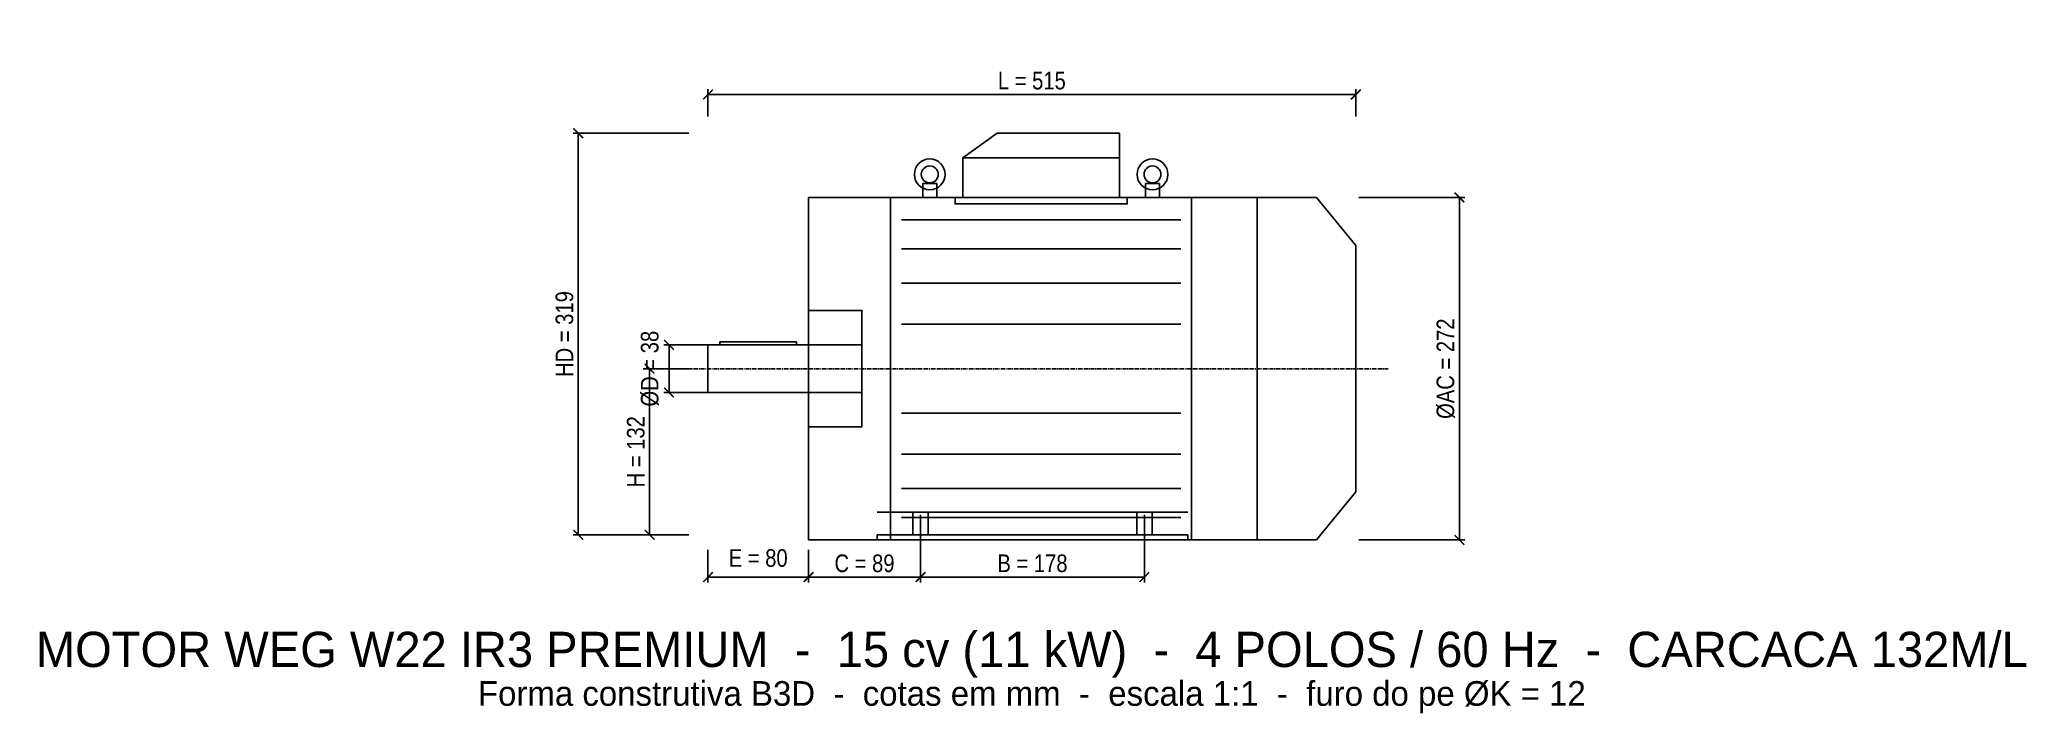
# Model space of a CAD drawing. Header units: metres. Extents: x -531 to 1048, y -274 to 261.
import ezdxf
from ezdxf.enums import TextEntityAlignment as Align

# ---------------------------------------------------------------- set-up
doc = ezdxf.new("R2010")
doc.units = ezdxf.units.M
doc.linetypes.add('CENTER', pattern=[5.08, 3.175, -0.635, 0.635, -0.635])
doc.linetypes.add('DASHED', pattern=[1.524, 1.27, -0.254])
for name, color, linetype in [('COTAS', 2, 'CONTINUOUS'), ('DETALHE', 8, 'DASHED'), ('EIXO', 3, 'CONTINUOUS'), ('EIXO_CENTRO', 6, 'CENTER'), ('MOTOR', 5, 'CONTINUOUS'), ('TEXTO', 7, 'CONTINUOUS')]:
    doc.layers.add(name, color=color, linetype=linetype)
doc.styles.add('OpenSansCondensed-Light', font='OpenSansCondensed-Light.ttf')
doc.dimstyles.new('PIVODRIP', dxfattribs={"dimtxt": 14, "dimasz": 7.7, "dimexe": 4.2, "dimexo": 4.9, "dimgap": 3.92, "dimtad": 1, "dimdec": 0, "dimzin": 12, "dimdsep": 46, "dimtxsty": 'OpenSansCondensed-Light', "dimblk": 'ARCHTICK', "dimcen": 2.5, "dimazin": 3, "dimtfac": 0.5, "dimtmove": 2, "dimatfit": 3})

# ---------------------------------------------------------------- blocks, each defined once
blk = doc.blocks.new('_ARCHTICK')
at = {"color": 0, "linetype": 'BYBLOCK', "const_width": 0.15}
blk.add_lwpolyline([(-0.5, -0.5), (0.5, 0.5)], dxfattribs=at)

msp = doc.modelspace()

# ---------------------------------------------------------------- linework, layer by layer
at = {"layer": 'DETALHE'}
for p, q in [((169, -145.2), (169, -116.2)), ((347, -145.2), (347, -116.2))]:
    msp.add_line(p, q, dxfattribs=at)
at = {"layer": 'EIXO'}
for points in [[(0, -19), (122.4125, -19), (122.4125, 19), (0, 19)], [(9.6, 19), (70.4, 19), (70.4, 21.28), (9.6, 21.28)]]:
    msp.add_lwpolyline(points, close=True, dxfattribs=at)
at = {"layer": 'EIXO_CENTRO'}
msp.add_line((-51.5, 0), (540.75, 0), dxfattribs=at)
at = {"layer": 'MOTOR'}
for p, q in [((202.67, 167.62), (327.08, 167.62)), ((145.25, -136), (145.25, 136)), ((384.5, -136), (384.5, 136)), ((436.7, -136), (436.7, 136)), ((153.95, 118.32), (375.8, 118.32)), ((153.95, 95.2), (375.8, 95.2)), ((153.95, 68), (375.8, 68)), ((153.95, 35.36), (375.8, 35.36)), ((153.95, -35.36), (375.8, -35.36)), ((153.95, -68), (375.8, -68)), ((153.95, -95.2), (375.8, -95.2)), ((134.6, -114), (381.4, -114)), ((153.95, -118.32), (375.8, -118.32))]:
    msp.add_line(p, q, dxfattribs=at)
for points in [[(202.67, 136), (202.67, 167.62), (230.0402, 187), (327.08, 187), (327.08, 136)], [(170.8445, 136), (181.8605, 136), (181.8605, 147.016), (170.8445, 147.016)], [(347.8895, 136), (358.9055, 136), (358.9055, 147.016), (347.8895, 147.016)], [(80, 136), (483.68, 136), (515, 97.92), (515, -97.92), (483.68, -136), (80, -136)], [(196.4495, 136), (333.3005, 136), (333.3005, 130.9), (196.4495, 130.9)], [(80, -46.24), (122.4125, -46.24), (122.4125, 46.24), (80, 46.24)], [(163, -132), (175, -132), (175, -114), (163, -114)], [(341, -132), (353, -132), (353, -114), (341, -114)]]:
    msp.add_lwpolyline(points, close=True, dxfattribs=at)
msp.add_lwpolyline([(134.6, -136), (134.6, -132), (381.4, -132), (381.4, -136)], dxfattribs=at)
for centre, radius in [((176.3525, 154.36), 12.24), ((176.3525, 154.36), 6.732), ((353.3975, 154.36), 12.24), ((353.3975, 154.36), 6.732)]:
    msp.add_circle(centre, radius, dxfattribs=at)

# ---------------------------------------------------------------- texts
at = {"layer": 'TEXTO'}
for s, height, p in [('MOTOR WEG W22 IR3 PREMIUM  -  15 cv (11 kW)  -  4 POLOS / 60 Hz  -  CARCACA 132M/L', 28, (257.5, -223)), ('Forma construtiva B3D  -  cotas em mm  -  escala 1:1  -  furo do pe %%cK = 12', 19.6, (257.5, -258))]:
    msp.add_text(s, height=height, dxfattribs=at).set_placement(p, align=Align.MIDDLE_CENTER)

# ---------------------------------------------------------------- dimensions: what is measured, and where the dimension line sits
at = {"layer": 'COTAS'}
for base, p1, p2, text in [((0, 217.8), (0, 195.4), (515, 195.4), 'L = <>'), ((0, -165.6), (0, -139), (80, -139), 'E = <>'), ((80, -165.6), (80, -139), (169, -139), 'C = <>'), ((169, -165.6), (169, -139), (347, -139), 'B = <>')]:
    msp.add_linear_dim(base=base, p1=p1, p2=p2, text=text, dimstyle='PIVODRIP', dxfattribs=at).render()
for base, p1, p2, text in [((-103, -132), (-10.3, -132), (-10.3, 187), 'HD = <>'), ((597.4, -136), (512.425, -136), (512.425, 136), '%%cAC = <>'), ((-30.9, -19), (10.3, -19), (10.3, 19), '%%cD = <>'), ((-46.35, -132), (-10.3, -132), (-10.3, 0), 'H = <>')]:
    msp.add_linear_dim(base=base, p1=p1, p2=p2, angle=90, text=text, dimstyle='PIVODRIP', dxfattribs=at).render()

doc.saveas('drawing.dxf')
